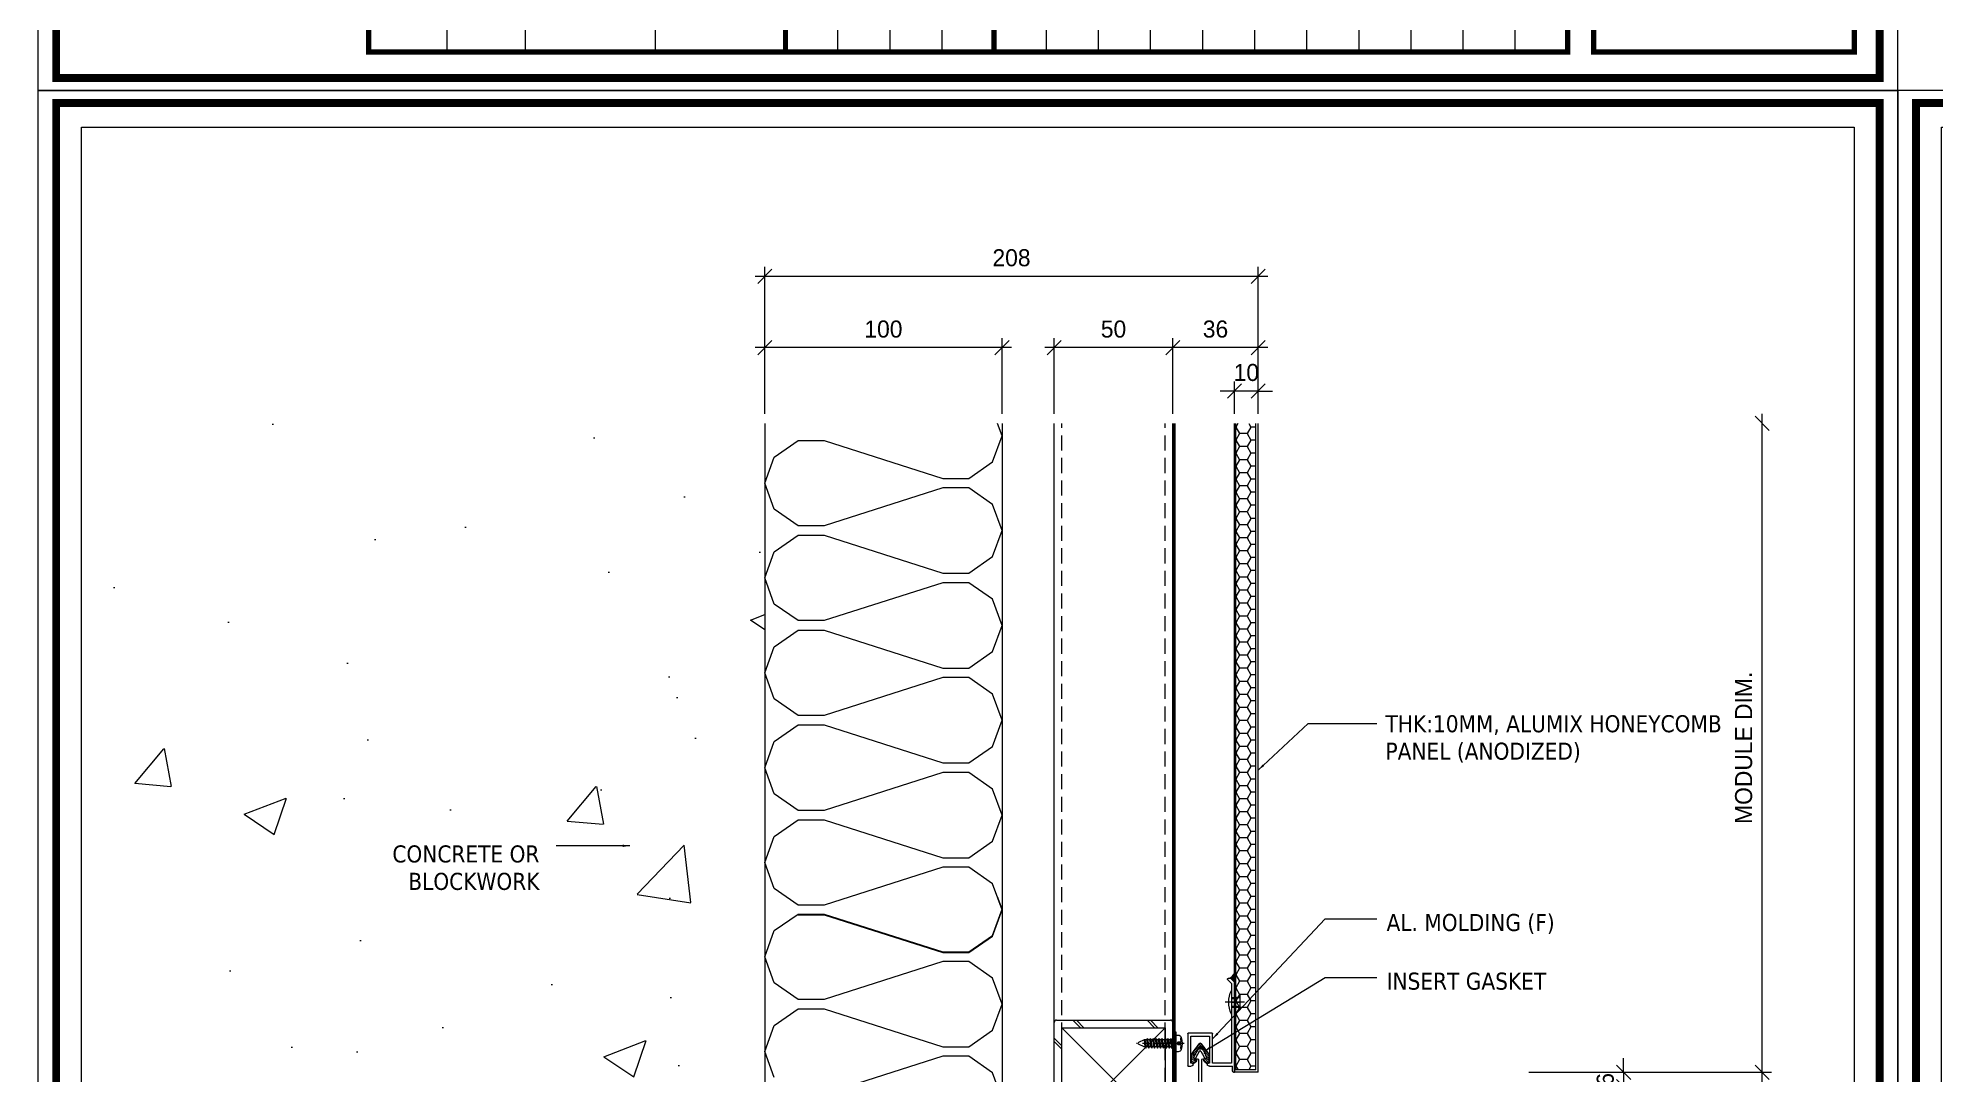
# Model space of a CAD drawing. Header units: millimetres. Extents: x 2352 to 12473, y 635 to 7997.
# Drawn here: x 2358 to 3158, y 3226 to 3663 of the extents above; entities that cross this region are included whole.
import ezdxf

# ---------------------------------------------------------------- set-up
doc = ezdxf.new("R2010")
doc.units = ezdxf.units.MM
doc.linetypes.add('CENTER', pattern=[2, 1.25, -0.25, 0.25, -0.25])
doc.linetypes.add('HIDDEN', pattern=[9.525, 6.35, -3.175])
doc.layers.get('Defpoints').update_dxf_attribs({"color": 187})
for name, color, linetype in [('4', 4, 'Continuous'), ('ACCY', 8, 'Continuous'), ('cen', 1, 'Continuous'), ('DIM', 7, 'Continuous'), ('fastener', 1, 'Continuous'), ('GASKET', 3, 'Continuous'), ('HATCH', 8, 'Continuous'), ('KD-ELE6', 8, 'Continuous'), ('nt', 34, 'Continuous'), ('OTHER', 8, 'Continuous'), ('PE', 9, 'Continuous'), ('REV01', 9, 'Continuous'), ('skin-mt', 7, 'Continuous'), ('ST_L PIPE', 2, 'Continuous'), ('SYM', 7, 'Continuous'), ('TE 07', 7, 'Continuous'), ('TEXT', 4, 'Continuous'), ('Welding', 1, 'Continuous'), ('x-sec$0$A-CON', 2, 'Continuous'), ('x-sec$0$INS', 251, 'Continuous'), ('몰드', 2, 'Continuous')]:
    doc.layers.add(name, color=color, linetype=linetype)
doc.styles.add('Expo M', font='Expo M.ttf')
doc.styles.add('HGTXT', font='romans.shx', dxfattribs={"bigfont": 'whgtxt.shx'})
doc.styles.get("Standard").update_dxf_attribs({"font": 'arial.ttf'})
doc.styles.add('알루이엔씨', font='Expo M.ttf')
doc.dimstyles.new('DS2', dxfattribs={"dimscale": 2, "dimtxt": 1.8, "dimasz": 1.5, "dimexe": 1, "dimexo": 1, "dimgap": 0.5, "dimtad": 1, "dimtoh": 1, "dimdec": 1, "dimzin": 1, "dimdsep": 46, "dimtxsty": 'Expo M', "dimcen": 2, "dimadec": 1, "dimazin": 0, "dimtfac": 1, "dimtdec": 4, "dimtix": 1, "dimtmove": 1, "dimatfit": 3, "dimfxl": 1, "dimtolj": 1, "dimtzin": 1, "dimarcsym": 0})
doc.dimstyles.new('알루이엔씨4', dxfattribs={"dimscale": 4, "dimtxt": 1.8, "dimasz": 1.5, "dimexe": 1, "dimexo": 1, "dimgap": 1, "dimtad": 1, "dimdec": 1, "dimdsep": 46, "dimtxsty": '알루이엔씨', "dimblk": 'OBLIQUE', "dimcen": 2, "dimdle": 1, "dimclrd": 7, "dimclre": 7, "dimclrt": 3, "dimadec": 1, "dimazin": 0, "dimtfac": 1, "dimtdec": 1, "dimtix": 1, "dimtmove": 2, "dimatfit": 3, "dimfxl": 1, "dimtvp": 1, "dimtolj": 1, "dimtzin": 0, "dimarcsym": 0})

# ---------------------------------------------------------------- blocks, each defined once
blk = doc.blocks.new('AL-TEMPLATE')
at = {"color": 9}
for p, q in [((2716.82, 1392.97), (2800.02, 1392.97)), ((2716.82, 1376.33), (2800.02, 1376.33)), ((2716.82, 1359.69), (2800.02, 1359.69)), ((2716.82, 1343.05), (2800.02, 1343.05)), ((2716.82, 1326.41), (2800.02, 1326.41)), ((2716.82, 1309.77), (2800.02, 1309.77)), ((2716.82, 1293.13), (2800.02, 1293.13)), ((2716.82, 1276.49), (2800.02, 1276.49)), ((2716.82, 1259.85), (2800.02, 1259.85)), ((2716.82, 1243.21), (2800.02, 1243.21)), ((2716.82, 1209.93), (2800.02, 1209.93)), ((2716.82, 1193.29), (2800.02, 1193.29)), ((2716.82, 1176.65), (2800.02, 1176.65)), ((2716.82, 1118.41), (2800.02, 1118.41)), ((2716.82, 1076.81), (2800.02, 1076.81)), ((2716.82, 1051.85), (2800.02, 1051.85))]:
    blk.add_line(p, q, dxfattribs=at)
for points, const_width in [([(1976.34, 1509.45), (2808.34, 1509.45), (2808.34, 927.05), (1976.34, 927.05)], 2.5), ([(2716.82, 1501.32), (2800.02, 1501.32), (2800.02, 1418.12), (2716.82, 1418.12)], 1.66), ([(2716.82, 1409.8), (2800.02, 1409.8), (2800.02, 1026.89), (2716.82, 1026.89)], 1.66)]:
    blk.add_lwpolyline(points, close=True, dxfattribs=dict(at, const_width=const_width))
at = {"color": 9, "const_width": 1.66}
for points in [[(2716.82, 1226.57), (2800.02, 1226.57)], [(2716.82, 1160.01), (2800.02, 1160.01)]]:
    blk.add_lwpolyline(points, dxfattribs=at)
at = {"layer": 'nt', "color": 254, "linetype": 'Continuous', "ltscale": 2}
blk.add_lwpolyline([(1972.34, 1515.25), (1972.34, 921.25), (2812.34, 921.25), (2812.34, 1515.25)], close=True, dxfattribs=at)
at = {"layer": 'TE 07'}
blk.add_lwpolyline([(1984.07, 1501.32), (2709.08, 1501.32), (2709.08, 935.18), (1984.07, 935.18)], close=True, dxfattribs=at)
at = {"color": 150, "insert": (2721.06, 1496.93), "char_height": 3.6698, "attachment_point": 1, "style": 'HGTXT'}
blk.add_mtext('{\\fExpo M|b0|i0|c129|p18;엔스페이스 (주)}', dxfattribs=at)
at = {"color": 7, "insert": (2720.94, 1489.17), "char_height": 2.3487, "attachment_point": 1, "style": 'HGTXT'}
blk.add_mtext('서울시 강남구 논현로 161길11 엔빌딩 4F\\PTEL 02 575-2077  FAX 02 575-2071', dxfattribs=at)
at = {"color": 9, "attachment_point": 1}
for s, insert, char_height, width in [('NOTE', (2720.76, 1404.73), 2.556, 438.9676), ('DESIGNED BYNOTE', (2719.01, 1224.39), 2.5559, 438.9676), ('DRAWN BYNOTE', (2719.56, 1209.04), 2.5559, 438.9676), ('CHECKED BYNOTE', (2719.56, 1192.25), 2.5559, 438.9676), ('APPROVED BYNOTE', (2720.1, 1175.04), 2.5559, 438.9676), ('DRAWING TITLE', (2720.1, 1158.4), 2.5559, 438.9675), ('SCALE', (2720.1, 1116.8), 2.556, 438.9675), ('{\\fﾱﾼﾸﾲ|b0|i0|c129|p49;DATE}', (2720.1, 1075.2), 2.5559, 438.9675), ('SHEET NO.', (2720.1, 1050.24), 2.556, 438.9675)]:
    blk.add_mtext(s, dxfattribs=dict(at, insert=insert, char_height=char_height, width=width))
blk = doc.blocks.new('_Oblique')
at = {"color": 0, "linetype": 'ByBlock', "lineweight": -2}
blk.add_line((-0.5, -0.5), (0.5, 0.5), dxfattribs=at)
blk = doc.blocks.new('*D163')
at = {"layer": 'Defpoints', "color": 0, "transparency": 16777216}
for p in [(2664.56, 3532.52), (2664.56, 3500.56), (2764.56, 3500.56)]:
    blk.add_point(p, dxfattribs=at)
at = {"layer": 'DIM', "color": 7, "lineweight": -2, "transparency": 16777216}
for p, q in [((2664.56, 3504.56), (2664.56, 3536.52)), ((2764.56, 3504.56), (2764.56, 3536.52)), ((2768.56, 3532.52), (2660.56, 3532.52))]:
    blk.add_line(p, q, dxfattribs=at)
at = {"layer": 'DIM', "color": 7, "lineweight": -2, "transparency": 16777216, "xscale": 6, "yscale": 6, "zscale": 6, "rotation": 180}
blk.add_blockref('_Oblique', (2664.56, 3532.52), dxfattribs=at)
at = {"layer": 'DIM', "color": 7, "lineweight": -2, "transparency": 16777216, "xscale": 6, "yscale": 6, "zscale": 6}
blk.add_blockref('_Oblique', (2764.56, 3532.52), dxfattribs=at)
at = {"layer": 'DIM', "color": 3, "transparency": 16777216, "insert": (2714.56, 3540.3), "char_height": 7.2, "attachment_point": 5, "style": '알루이엔씨'}
blk.add_mtext('\\A1;100', dxfattribs=at)
blk = doc.blocks.new('*D164')
at = {"layer": 'Defpoints', "color": 0, "transparency": 16777216}
for p in [(2836.56, 3532.52), (2836.56, 3500.56), (2872.56, 3500.56)]:
    blk.add_point(p, dxfattribs=at)
at = {"layer": 'DIM', "color": 7, "lineweight": -2, "transparency": 16777216}
for p, q in [((2836.56, 3504.56), (2836.56, 3536.52)), ((2872.56, 3504.56), (2872.56, 3536.52)), ((2876.56, 3532.52), (2832.56, 3532.52))]:
    blk.add_line(p, q, dxfattribs=at)
at = {"layer": 'DIM', "color": 7, "lineweight": -2, "transparency": 16777216, "xscale": 6, "yscale": 6, "zscale": 6, "rotation": 180}
blk.add_blockref('_Oblique', (2836.56, 3532.52), dxfattribs=at)
at = {"layer": 'DIM', "color": 7, "lineweight": -2, "transparency": 16777216, "xscale": 6, "yscale": 6, "zscale": 6}
blk.add_blockref('_Oblique', (2872.56, 3532.52), dxfattribs=at)
at = {"layer": 'DIM', "color": 3, "transparency": 16777216, "insert": (2854.56, 3540.3), "char_height": 7.2, "attachment_point": 5, "style": '알루이엔씨'}
blk.add_mtext('\\A1;36', dxfattribs=at)
blk = doc.blocks.new('*D165')
at = {"layer": 'Defpoints', "color": 0, "transparency": 16777216}
for p in [(2862.56, 3514.21), (2862.56, 3500.56), (2872.56, 3500.56)]:
    blk.add_point(p, dxfattribs=at)
at = {"layer": 'DIM', "color": 7, "lineweight": -2, "transparency": 16777216}
for p, q in [((2862.56, 3514.21), (2856.56, 3514.21)), ((2862.56, 3504.56), (2862.56, 3518.21)), ((2872.56, 3514.21), (2862.56, 3514.21)), ((2872.56, 3504.56), (2872.56, 3518.21)), ((2872.56, 3514.21), (2878.56, 3514.21))]:
    blk.add_line(p, q, dxfattribs=at)
at = {"layer": 'DIM', "color": 7, "lineweight": -2, "transparency": 16777216, "xscale": 6, "yscale": 6, "zscale": 6}
blk.add_blockref('_Oblique', (2862.56, 3514.21), dxfattribs=at)
at = {"layer": 'DIM', "color": 7, "lineweight": -2, "transparency": 16777216, "xscale": 6, "yscale": 6, "zscale": 6, "rotation": 180}
blk.add_blockref('_Oblique', (2872.56, 3514.21), dxfattribs=at)
at = {"layer": 'DIM', "color": 3, "transparency": 16777216, "insert": (2867.56, 3521.99), "char_height": 7.2, "attachment_point": 5, "style": '알루이엔씨'}
blk.add_mtext('\\A1;10', dxfattribs=at)
blk = doc.blocks.new('*D166')
at = {"layer": 'Defpoints', "color": 0, "transparency": 16777216}
for p in [(2872.56, 3562.58), (2664.56, 3500.56), (2872.56, 3500.56)]:
    blk.add_point(p, dxfattribs=at)
at = {"layer": 'DIM', "color": 7, "lineweight": -2, "transparency": 16777216}
for p, q in [((2660.56, 3562.58), (2876.56, 3562.58)), ((2664.56, 3504.56), (2664.56, 3566.58)), ((2872.56, 3504.56), (2872.56, 3566.58))]:
    blk.add_line(p, q, dxfattribs=at)
at = {"layer": 'DIM', "color": 7, "lineweight": -2, "transparency": 16777216, "xscale": 6, "yscale": 6, "zscale": 6, "rotation": 180}
blk.add_blockref('_Oblique', (2664.56, 3562.58), dxfattribs=at)
at = {"layer": 'DIM', "color": 7, "lineweight": -2, "transparency": 16777216, "xscale": 6, "yscale": 6, "zscale": 6}
blk.add_blockref('_Oblique', (2872.56, 3562.58), dxfattribs=at)
at = {"layer": 'DIM', "color": 3, "transparency": 16777216, "insert": (2768.56, 3570.37), "char_height": 7.2, "attachment_point": 5, "style": '알루이엔씨'}
blk.add_mtext('\\A1;208', dxfattribs=at)
blk = doc.blocks.new('*D167')
at = {"layer": 'Defpoints', "color": 0, "transparency": 16777216}
for p in [(2786.56, 3532.52), (2786.56, 3500.56), (2836.56, 3500.56)]:
    blk.add_point(p, dxfattribs=at)
at = {"layer": 'DIM', "color": 7, "lineweight": -2, "transparency": 16777216}
for p, q in [((2786.56, 3504.56), (2786.56, 3536.52)), ((2836.56, 3504.56), (2836.56, 3536.52)), ((2840.56, 3532.52), (2782.56, 3532.52))]:
    blk.add_line(p, q, dxfattribs=at)
at = {"layer": 'DIM', "color": 7, "lineweight": -2, "transparency": 16777216, "xscale": 6, "yscale": 6, "zscale": 6, "rotation": 180}
blk.add_blockref('_Oblique', (2786.56, 3532.52), dxfattribs=at)
at = {"layer": 'DIM', "color": 7, "lineweight": -2, "transparency": 16777216, "xscale": 6, "yscale": 6, "zscale": 6}
blk.add_blockref('_Oblique', (2836.56, 3532.52), dxfattribs=at)
at = {"layer": 'DIM', "color": 3, "transparency": 16777216, "insert": (2811.56, 3540.3), "char_height": 7.2, "attachment_point": 5, "style": '알루이엔씨'}
blk.add_mtext('\\A1;50', dxfattribs=at)
blk = doc.blocks.new('*D169')
at = {"layer": 'Defpoints', "color": 0, "transparency": 16777216}
for p in [(3046.58, 3500.56), (3085.01, 3500.56), (2982.59, 3226.95)]:
    blk.add_point(p, dxfattribs=at)
at = {"layer": 'DIM', "color": 7, "lineweight": -2, "transparency": 16777216}
for p, q in [((3085.01, 3222.95), (3085.01, 3504.56)), ((2986.59, 3226.95), (3089.01, 3226.95))]:
    blk.add_line(p, q, dxfattribs=at)
at = {"layer": 'DIM', "color": 7, "lineweight": -2, "transparency": 16777216, "xscale": 6, "yscale": 6, "zscale": 6}
for p, rotation in [((3085.01, 3500.56), 90), ((3085.01, 3226.95), 270)]:
    blk.add_blockref('_Oblique', p, dxfattribs=dict(at, rotation=rotation))
at = {"layer": 'DIM', "color": 3, "transparency": 16777216, "insert": (3077.23, 3363.75), "char_height": 7.2, "attachment_point": 5, "rotation": 90, "style": '알루이엔씨'}
blk.add_mtext('\\A1;MODULE DIM.', dxfattribs=at)
blk = doc.blocks.new('*D170')
at = {"layer": 'Defpoints', "color": 0, "transparency": 16777216}
for p in [(2982.59, 3226.95), (2982.59, 3220.95), (3026.58, 3220.95)]:
    blk.add_point(p, dxfattribs=at)
at = {"layer": 'DIM', "color": 7, "lineweight": -2, "transparency": 16777216}
for p, q in [((3026.58, 3226.95), (3026.58, 3232.95)), ((2986.59, 3226.95), (3030.58, 3226.95)), ((3026.58, 3226.95), (3026.58, 3220.95)), ((2986.59, 3220.95), (3030.58, 3220.95)), ((3026.58, 3220.95), (3026.58, 3214.95))]:
    blk.add_line(p, q, dxfattribs=at)
at = {"layer": 'DIM', "color": 7, "lineweight": -2, "transparency": 16777216, "xscale": 6, "yscale": 6, "zscale": 6}
for p, rotation in [((3026.58, 3226.95), 270), ((3026.58, 3220.95), 90)]:
    blk.add_blockref('_Oblique', p, dxfattribs=dict(at, rotation=rotation))
at = {"layer": 'DIM', "color": 3, "transparency": 16777216, "insert": (3018.89, 3223.95), "char_height": 7.2, "attachment_point": 5, "rotation": 90, "style": '알루이엔씨'}
blk.add_mtext('\\A1;6', dxfattribs=at)
blk = doc.blocks.new('POP-LIVET')
at = {"layer": 'cen', "ltscale": 0.1}
blk.add_line((0, -5.47), (0, 2.61), dxfattribs=at)
at = {"layer": 'OTHER'}
for p, q in [((-5, 0), (5, 0)), ((-2, 0), (-2, -2.3)), ((-1.6, 0), (-1.6, -2.3)), ((0, 0), (0, -3.3)), ((1.6, 0), (1.6, -2.3)), ((2, 0), (2, -2.3)), ((-3, -3.6), (3, -3.6))]:
    blk.add_line(p, q, dxfattribs=at)
for centre, radius, start, end in [((0, -10.83), 11.93, 65.21318, 114.78682), ((-3.68, -2.04), 1.7, 293.51455, 351.34827), ((-3.28, -2.04), 1.7, 293.51455, 351.34827), ((3.28, -2.04), 1.7, 188.65173, 246.48545), ((3.68, -2.04), 1.7, 188.65173, 246.48545)]:
    blk.add_arc(centre, radius, start, end, dxfattribs=at)
blk = doc.blocks.new('F2-A')
at = {"layer": '몰드', "color": 7}
for p, q in [((-25.56, 25.75), (-25.56, 24.95)), ((1.06, 26), (-25.31, 26)), ((-25.31, 24.7), (-20.96, 24.7)), ((-20.96, 24.7), (-20.66, 25)), ((-20.66, 25), (-20.36, 24.7)), ((-20.36, 24.7), (0, 24.7)), ((0, 24.7), (0, 15.05)), ((1.3, 1.3), (1.3, 25.8)), ((0, 13.85), (0, 0.8)), ((-2.5, 0.4), (-2.5, 0)), ((-2.5, 0), (22.8, 0)), ((-2.1, 0.8), (0, 0.8)), ((14, 1.3), (1.3, 1.3)), ((14.3, 1), (14, 1.3)), ((14.6, 1.3), (14.3, 1)), ((22.26, 1.3), (14.6, 1.3)), ((23.88, 2.91), (22.26, 1.3)), ((22.8, 0), (24.24, 1.44)), ((24.24, 2.83), (24.16, 2.91)), ((24.3, 1.58), (24.3, 2.69))]:
    blk.add_line(p, q, dxfattribs=at)
blk.add_lwpolyline([(0, 15.05), (-13.92, 15.05), (-14.12, 16.13, 0.547574), (-14.59, 16.32), (-17.34, 14.69, 0.517274), (-17.34, 14.21), (-14.59, 12.58, 0.547574), (-14.12, 12.77), (-13.92, 13.85), (0, 13.85)], format="xyb", dxfattribs=at)
for centre, radius, start, end in [((-25.31, 25.75), 0.25, 90, 180), ((-25.31, 24.95), 0.25, 180, 270), ((1.06, 25.75), 0.25, 11.53696, 90), ((-2.1, 0.4), 0.4, 90, 180), ((24.02, 2.77), 0.2, 45, 135), ((24.1, 2.69), 0.2, 0, 45), ((24.1, 1.58), 0.2, 315, 360)]:
    blk.add_arc(centre, radius, start, end, dxfattribs=at)
blk = doc.blocks.new('F1-A')
at = {"layer": '몰드', "color": 7}
for p, q in [((-14, 9.4), (-14, 19.5)), ((-13.8, 19.7), (-0.2, 19.7)), ((-1.3, 18.4), (-12.7, 18.4)), ((-12.7, 18.4), (-12.7, 10.5)), ((-1.3, 17.36), (-1.3, 18.4)), ((-0.64, 17.36), (-1.3, 17.36)), ((-0.02, 18.36), (-0.46, 17.48)), ((0, 19.5), (0, 18.45)), ((-1.3, 9.2), (-13.8, 9.2)), ((-12.7, 10.5), (-1.3, 10.5)), ((-1.3, 11.54), (-0.64, 11.54)), ((-1.3, 10.5), (-1.3, 11.54)), ((-1.3, 1.3), (-1.3, 9.2)), ((-0.46, 11.42), (-0.02, 10.54)), ((0, 10.45), (0, 0.8)), ((-37, 1.58), (-37, 2.69)), ((-36.94, 2.83), (-36.86, 2.91)), ((-35.5, 0), (-36.94, 1.44)), ((-36.58, 2.91), (-34.96, 1.3)), ((2.5, 0), (-35.5, 0)), ((-34.96, 1.3), (-27.3, 1.3)), ((-27.3, 1.3), (-27, 1)), ((-27, 1), (-26.7, 1.3)), ((-26.7, 1.3), (-1.3, 1.3)), ((2.1, 0.8), (0, 0.8)), ((2.5, 0.4), (2.5, 0))]:
    blk.add_line(p, q, dxfattribs=at)
for centre, radius, start, end in [((-13.8, 19.5), 0.2, 90, 180), ((-0.64, 17.56), 0.2, 270, 333.70886), ((-0.2, 19.5), 0.2, 0, 90), ((-0.2, 18.45), 0.2, 333.70886, 360), ((-13.8, 9.4), 0.2, 180, 270), ((-0.64, 11.34), 0.2, 26.29114, 90), ((-0.2, 10.45), 0.2, 0, 26.29114), ((-36.8, 2.69), 0.2, 135, 180), ((-36.8, 1.58), 0.2, 180, 225), ((-36.72, 2.77), 0.2, 45, 135), ((2.1, 0.4), 0.4, 360, 90)]:
    blk.add_arc(centre, radius, start, end, dxfattribs=at)
blk = doc.blocks.new('A$C64E5457E')
at = {"layer": 'ACCY', "color": 1, "linetype": 'Continuous'}
for p, q in [((0, 17.78), (0, 16.79)), ((0, 16.79), (7, 16.79)), ((2, 16.79), (2, 15.52)), ((3.43, 16.14), (5, 15.64)), ((3.43, 16.14), (5.44, 15.81)), ((3.45, 16.24), (5, 16.14)), ((3.45, 16.24), (5.5, 15.91)), ((5, 16.79), (5, 16.14)), ((5.48, 15.94), (5, 16.14)), ((7, 16.79), (7, 17.78)), ((1.51, 15.32), (2, 15.52)), ((1.51, 15.32), (5.5, 14.66)), ((1.51, 14.08), (2, 14.28)), ((1.51, 14.08), (5.5, 13.43)), ((1.51, 12.85), (2, 13.05)), ((1.51, 12.85), (5.5, 12.2)), ((1.51, 11.62), (2, 11.82)), ((1.51, 11.62), (5.5, 10.96)), ((1.51, 10.38), (2, 10.58)), ((1.51, 10.38), (5.5, 9.73)), ((1.51, 9.15), (2, 9.35)), ((1.51, 9.15), (5.5, 8.5)), ((1.51, 7.92), (2, 8.12)), ((1.52, 15.21), (2, 15.02)), ((1.52, 15.21), (5.44, 14.57)), ((1.52, 13.98), (2, 13.78)), ((1.52, 13.98), (5.44, 13.33)), ((1.52, 12.74), (2, 12.55)), ((1.52, 12.74), (5.44, 12.1)), ((1.52, 11.51), (5.44, 10.87)), ((1.52, 11.51), (2, 11.32)), ((1.52, 10.28), (2, 10.08)), ((1.52, 10.28), (5.44, 9.63)), ((1.52, 9.05), (2, 8.85)), ((1.52, 9.05), (5.44, 8.4)), ((2, 15.52), (5, 14.89)), ((2, 15.02), (2, 14.28)), ((2, 15.02), (5, 14.4)), ((2, 14.28), (5, 13.66)), ((2, 13.78), (2, 13.05)), ((2, 13.78), (5, 13.16)), ((2, 13.05), (5, 12.43)), ((2, 12.55), (2, 11.82)), ((2, 12.55), (5, 11.93)), ((2, 11.82), (5, 11.2)), ((2, 11.32), (2, 10.58)), ((2, 11.32), (5, 10.7)), ((2, 10.58), (5, 9.96)), ((2, 10.08), (2, 9.35)), ((2, 10.08), (5, 9.46)), ((2, 9.35), (5, 8.73)), ((2, 8.85), (2, 8.12)), ((2, 8.85), (5, 8.23)), ((2, 8.12), (5, 7.5)), ((5.49, 15.84), (5, 15.64)), ((5, 15.64), (5, 14.89)), ((5.48, 14.7), (5, 14.89)), ((5.49, 14.59), (5, 14.4)), ((5, 14.4), (5, 13.66)), ((5.48, 13.47), (5, 13.66)), ((5.49, 13.36), (5, 13.16)), ((5, 13.16), (5, 12.43)), ((5.48, 12.23), (5, 12.43)), ((5.49, 12.13), (5, 11.93)), ((5, 11.93), (5, 11.2)), ((5.48, 11), (5, 11.2)), ((5.49, 10.9), (5, 10.7)), ((5, 10.7), (5, 9.96)), ((5.48, 9.77), (5, 9.96)), ((5.49, 9.66), (5, 9.46)), ((5, 9.46), (5, 8.73)), ((5.48, 8.54), (5, 8.73)), ((5.49, 8.43), (5, 8.23)), ((5, 8.23), (5, 7.5)), ((1.51, 7.92), (5.5, 7.26)), ((1.51, 6.69), (2, 6.89)), ((1.51, 6.69), (5.5, 6.03)), ((1.51, 5.45), (2, 5.65)), ((1.51, 5.45), (5.5, 4.8)), ((1.51, 4.22), (2, 4.42)), ((1.51, 4.22), (5, 3.61)), ((1.52, 7.81), (2, 7.62)), ((1.52, 7.81), (5.44, 7.17)), ((1.52, 6.58), (2, 6.39)), ((1.52, 6.58), (5.44, 5.94)), ((1.52, 5.35), (2, 5.15)), ((1.52, 5.35), (5.44, 4.7)), ((1.52, 4.11), (2, 3.92)), ((1.52, 4.11), (4.75, 3.61)), ((2, 7.62), (2, 6.89)), ((2, 7.62), (5, 7)), ((2, 6.89), (5, 6.26)), ((2, 6.39), (2, 5.65)), ((2, 6.39), (5, 5.76)), ((2, 5.65), (5, 5.03)), ((2, 5.15), (2, 4.42)), ((2, 5.15), (5, 4.53)), ((2, 4.42), (5, 3.8)), ((2, 3.92), (2, 3.36)), ((2, 3.92), (3.46, 3.61)), ((2, 3.36), (3.12, 0.99)), ((5, 3.61), (3.46, 3.61)), ((5, 3.36), (3.88, 0.99)), ((5.48, 7.3), (5, 7.5)), ((5.49, 7.2), (5, 7)), ((5, 7), (5, 6.26)), ((5.48, 6.07), (5, 6.26)), ((5.49, 5.96), (5, 5.76)), ((5, 5.76), (5, 5.03)), ((5.48, 4.84), (5, 5.03)), ((5.49, 4.73), (5, 4.53)), ((5, 4.53), (5, 3.36))]:
    blk.add_line(p, q, dxfattribs=at)
at = {"layer": 'ACCY', "color": 1, "linetype": 'CENTER', "ltscale": 10}
blk.add_line((3.5, 20.21), (3.5, 0), dxfattribs=at)
at = {"layer": 'ACCY', "color": 1, "linetype": 'Continuous'}
blk.add_lwpolyline([(6.05, 19.04), (5.82, 18.84), (5.57, 18.74), (5.3, 18.72), (5.03, 18.76), (4.76, 18.82), (4.52, 18.89), (4.31, 18.94), (4.16, 18.94), (4.06, 18.88), (4.01, 18.76), (3.99, 18.6), (3.99, 18.41), (4.01, 18.21), (4.02, 18), (4.01, 17.81), (3.97, 17.63), (3.89, 17.5), (3.78, 17.4), (3.65, 17.35), (3.5, 17.33), (3.35, 17.35), (3.22, 17.4), (3.11, 17.5), (3.03, 17.63), (2.99, 17.81), (2.98, 18), (2.99, 18.21), (3.01, 18.41), (3.01, 18.6), (2.99, 18.76), (2.94, 18.88), (2.84, 18.94), (2.69, 18.94), (2.48, 18.89), (2.24, 18.82), (1.97, 18.76), (1.7, 18.72), (1.43, 18.74), (1.18, 18.84), (0.95, 19.04)], dxfattribs=at)
for centre, radius, start, end in [((1.3, 17.78), 1.3, 105.58862, 179.97665), ((3.5, 10.03), 9.36, 74.20502, 105.79498), ((3.47, 16.18), 0.0602, 110.68507, 229.27288), ((5.7, 17.78), 1.3, 0.02335, 74.41138), ((1.59, 15.27), 0.0925, 150.07535, 220.13388), ((1.59, 14.04), 0.0925, 150.07535, 220.13388), ((1.59, 12.8), 0.0925, 150.07535, 220.13388), ((1.59, 11.57), 0.0925, 150.07535, 220.13388), ((1.59, 10.34), 0.0925, 150.07535, 220.13388), ((1.59, 9.11), 0.0925, 150.07535, 220.13388), ((5.41, 15.88), 0.0925, 330.07535, 40.13388), ((5.41, 14.64), 0.0925, 330.07535, 40.13388), ((5.41, 13.41), 0.0925, 330.07535, 40.13388), ((5.41, 12.17), 0.0925, 330.07535, 40.13388), ((5.41, 10.94), 0.0925, 330.07535, 40.13388), ((5.41, 9.71), 0.0925, 330.07535, 40.13388), ((5.41, 8.48), 0.0925, 330.07535, 40.13388), ((1.59, 7.87), 0.0925, 150.07535, 220.13388), ((1.59, 6.64), 0.0925, 150.07535, 220.13388), ((1.59, 5.41), 0.0925, 150.07535, 220.13388), ((1.59, 4.17), 0.0925, 150.07535, 220.13388), ((3.5, 1.25), 0.46, 215.16271, 324.83729), ((5.41, 7.24), 0.0925, 330.07535, 40.13388), ((5.41, 6.01), 0.0925, 330.07535, 40.13388), ((5.41, 4.78), 0.0925, 330.07535, 40.13388)]:
    blk.add_arc(centre, radius, start, end, dxfattribs=at)
blk = doc.blocks.new('A$C5B8479A7')
at = {"layer": 'HATCH'}
for p, q in [((-58.53, -29.69), (-14.93, 13.91)), ((-58.53, 13.91), (-14.93, -29.69))]:
    blk.add_line(p, q, dxfattribs=at)
at = {"layer": 'ST_L PIPE'}
for p, q in [((-61.73, -31.89), (-61.73, 16.11)), ((-60.73, 17.11), (-12.73, 17.11)), ((-11.73, 16.11), (-11.73, -31.89)), ((-12.73, -32.89), (-60.73, -32.89))]:
    blk.add_line(p, q, dxfattribs=at)
at = {"layer": 'ST_L PIPE', "color": 1}
for p, q in [((-52.21, 13.91), (-49.01, 17.11)), ((-50.79, 13.91), (-47.59, 17.11)), ((-24.01, 13.91), (-20.81, 17.11)), ((-22.59, 13.91), (-19.39, 17.11)), ((-61.73, 6), (-58.53, 9.2)), ((-61.73, 4.58), (-58.53, 7.78)), ((-61.73, -25.2), (-58.53, -22)), ((-61.73, -26.62), (-58.53, -23.42)), ((-52.21, -32.89), (-49.01, -29.69)), ((-50.79, -32.89), (-47.59, -29.69)), ((-24.01, -32.89), (-20.81, -29.69)), ((-22.59, -32.89), (-19.39, -29.69))]:
    blk.add_line(p, q, dxfattribs=at)
at = {"layer": 'ST_L PIPE'}
blk.add_lwpolyline([(-14.93, -29.69), (-58.53, -29.69), (-58.53, 13.91), (-14.93, 13.91)], close=True, dxfattribs=at)
for centre, start, end in [((-60.73, 16.11), 90, 180), ((-12.73, 16.11), 0, 90), ((-60.73, -31.89), 180, 270), ((-12.73, -31.89), 270, 0)]:
    blk.add_arc(centre, 1, start, end, dxfattribs=at)
at = {"layer": 'Welding'}
for p, q in [((-14.93, 6), (-11.73, 9.2)), ((-14.93, 4.58), (-11.73, 7.78)), ((-14.93, -25.2), (-11.73, -22)), ((-14.93, -26.62), (-11.73, -23.42))]:
    blk.add_line(p, q, dxfattribs=at)

msp = doc.modelspace()

# ---------------------------------------------------------------- hatches: boundary and pattern name
h = msp.add_hatch()
h.set_pattern_fill('ANSI37', color=5, scale=0.1, angle=-90)
h.set_pattern_definition([(315, (2607.7015, 16682.54992), (0.224506403, 0.224506403), []), (45, (2607.7015, 16682.54992), (-0.224506403, 0.224506403), [])])
h.paths.add_polyline_path([(2859.87, 3266.45), (2860.98, 3266.45, -0.198912), (2861.12, 3266.39), (2862.56, 3264.95), (2862.56, 3268.92, -0.302204)])
at = {"true_color": 0x636466}
h = msp.add_hatch(dxfattribs=at)
h.set_pattern_fill('ANSI31', color=251, scale=0.2, angle=-90)
h.set_pattern_definition([(315, (3211.08885, 17929.7298), (0.449012806, 0.449012806), [])])
edge = h.paths.add_edge_path()
edge.add_line((2845.56, 3232.55), (2845.56, 3233.07))
edge.add_arc((2846.56, 3233.07), 1, 159.75009, 179.99959, ccw=False)
edge.add_arc((2864.66, 3226.39), 20.29, 145.85695, 159.75009, ccw=False)
edge.add_arc((2848.11, 3237.61), 0.3, 35.29728, 144.70272, ccw=False)
edge.add_arc((2831.56, 3226.39), 20.29, 20.24991, 34.14305, ccw=False)
edge.add_arc((2849.66, 3233.07), 1, 0.00041, 20.24991, ccw=False)
edge.add_line((2850.66, 3233.07), (2850.66, 3232.55))
edge.add_line((2850.66, 3232.55), (2849.86, 3232.55))
edge.add_arc((2849.86, 3232.25), 0.3, 90, 180.00005)
edge.add_line((2849.56, 3232.25), (2849.56, 3231.88))
edge.add_arc((2849.86, 3231.88), 0.3, 180.00005, 239.25969)
edge.add_line((2849.71, 3231.62), (2850.81, 3230.79))
edge.add_arc((2850.97, 3231.05), 0.3, 239.25969, 270)
edge.add_line((2850.97, 3230.75), (2851.46, 3230.75))
edge.add_arc((2851.46, 3231.15), 0.4, 270, 360)
edge.add_line((2851.86, 3231.15), (2851.86, 3234.33))
edge.add_arc((2850.86, 3234.33), 1, 360, 394.45)
edge.add_arc((2910.64, 3281.21), 74.97, 214.81232, 218.15553, ccw=False)
edge.add_arc((2847.25, 3237.42), 2.09, 28.29434, 47.52733)
edge.add_arc((2848.11, 3238.25), 0.9, 52.73059, 127.26941)
edge.add_arc((2848.98, 3237.42), 2.09, 132.47267, 151.70566)
edge.add_arc((2785.58, 3281.21), 74.97, 321.84447, 325.18768, ccw=False)
edge.add_arc((2845.36, 3234.33), 1, 145.55, 180)
edge.add_line((2844.36, 3234.33), (2844.36, 3231.14))
edge.add_arc((2844.76, 3231.15), 0.4, 180.18667, 270)
edge.add_line((2844.76, 3230.75), (2845.26, 3230.75))
edge.add_arc((2845.26, 3231.05), 0.3, 270, 300.74034)
edge.add_line((2845.41, 3230.79), (2846.52, 3231.62))
edge.add_arc((2846.36, 3231.88), 0.3, 300.74034, 360.00005)
edge.add_line((2846.66, 3231.88), (2846.66, 3232.25))
edge.add_arc((2846.36, 3232.25), 0.3, 0.00005, 90)
edge.add_line((2846.36, 3232.55), (2845.56, 3232.55))
at = {"layer": 'KD-ELE6'}
h = msp.add_hatch(dxfattribs=at)
h.set_pattern_fill('HONEY', color=73, angle=180)
h.set_pattern_definition([(180, (1996.35, 4175.4175), (-4.7625, -2.74963), [3.175, -6.35]), (300, (1996.35, 4175.4175), (4.7624994, -2.749631), [3.175, -6.35]), (240, (1996.35, 4175.4175), (-6e-07, -5.499261), [-6.35, 3.175])])
h.paths.add_polyline_path([(2863.06, 3500.56), (2871.56, 3500.56), (2871.56, 3227.95), (2863.06, 3227.95)])
at = {"layer": 'SYM', "true_color": 0x636466}
h = msp.add_hatch(dxfattribs=at)
h.set_pattern_fill('AR-CONC', color=251)
h.set_pattern_definition([(50, (120450.8, 15389.28), (182.18467, -15.93909), [19.05, -209.55]), (355, (120450.8, 15389.28), (-35.24342, 191.05685), [15.24, -167.64058]), (100.45144, (120465.99, 15387.95), (146.94125, 175.11775), [16.19, -178.09024]), (46.1842, (120450.8, 15440.08), (271.07904, -42.04233), [28.575, -314.325]), (96.63556, (120473.4, 15436.57), (237.40413, 247.4261), [24.285, -267.1356]), (351.18415, (120450.8, 15440.08), (237.40413, 247.4261), [22.85997, -251.4597]), (21, (120476.2, 15427.38), (151.6144, -102.2652), [19.05, -209.55]), (326, (120476.2, 15427.38), (61.80203, 184.18797), [15.24, -167.64]), (71.45144, (120488.84, 15418.85), (213.41642, 81.92277), [16.19, -178.08994]), (37.5, (120450.803, 15389.276), (3.088603, 84.55504), [0, -165.608, 0, -170.18, 0, -168.275]), (7.5, (120450.8, 15389.28), (66.81966, 100.180575), [0, -97.028, 0, -161.798, 0, -64.135]), (327.5, (120394.16, 15389.276), (135.590595, -5.728744), [0, -63.5, 0, -198.12, 0, -262.89]), (317.5, (120368.76, 15389.28), (148.12918, 25.42649), [0, -82.55, 0, -131.572, 0, -186.69])])
h.paths.add_polyline_path([(2664.56, 3500.56), (2376.53, 3500.56), (2376.53, 2793.84), (2664.56, 2793.84)])

# ---------------------------------------------------------------- linework, layer by layer
msp.add_lwpolyline([(2859.87, 3266.45, 0.302204), (2862.56, 3268.92, -0.651307)], format="xyb")
at = {"layer": 'Defpoints'}
msp.add_line((2848.11, 3235.91), (2848.11, 3237.98), dxfattribs=at)
at = {"layer": 'fastener', "color": 240, "linetype": 'Continuous', "ltscale": 3, "true_color": 0xed1f24}
for p, q in [((2837.06, 2793.84), (2837.06, 3500.56)), ((2837.56, 2793.84), (2837.56, 3500.56))]:
    msp.add_line(p, q, dxfattribs=at)
at = {"layer": 'GASKET', "color": 11, "ltscale": 2, "true_color": 0xf27172}
msp.add_lwpolyline([(2845.56, 3232.55), (2845.56, 3233.07, -0.088586), (2845.62, 3233.41, -0.060695), (2847.87, 3237.78, -0.517274), (2848.36, 3237.78, -0.060695), (2850.6, 3233.41, -0.088586), (2850.66, 3233.07), (2850.66, 3232.55), (2849.86, 3232.55, 0.414214), (2849.56, 3232.25), (2849.56, 3231.88, 0.26449), (2849.71, 3231.62), (2850.81, 3230.79, 0.13494), (2850.97, 3230.75), (2851.46, 3230.75, 0.414214), (2851.86, 3231.15), (2851.86, 3234.33, 0.151459), (2851.69, 3234.89, -0.014589), (2849.09, 3238.41, 0.084117), (2848.66, 3238.96, 0.337212), (2847.57, 3238.96, 0.084117), (2847.14, 3238.41, -0.014589), (2844.54, 3234.89, 0.151459), (2844.36, 3234.33), (2844.36, 3231.14, 0.41326), (2844.76, 3230.75), (2845.26, 3230.75, 0.13494), (2845.41, 3230.79), (2846.52, 3231.62, 0.26449), (2846.66, 3231.88), (2846.66, 3232.25, 0.414213), (2846.36, 3232.55), (2845.56, 3232.55)], format="xyb", dxfattribs=at)
at = {"layer": 'PE', "color": 9}
for p, q in [((2862.56, 3500.56), (2862.56, 3226.95)), ((2862.56, 3226.95), (2862.56, 3500.56)), ((2863.06, 3227.95), (2863.06, 3500.56))]:
    msp.add_line(p, q, dxfattribs=at)
at = {"layer": 'PE', "color": 4}
for p, q in [((2871.56, 3227.95), (2871.56, 3500.56)), ((2872.56, 3226.95), (2872.56, 3500.56))]:
    msp.add_line(p, q, dxfattribs=at)
for points in [[(2871.56, 3227.95), (2862.56, 3227.95)], [(2872.56, 3226.95), (2862.56, 3226.95)]]:
    msp.add_lwpolyline(points, dxfattribs=at)
at = {"layer": 'ST_L PIPE', "color": 8, "linetype": 'HIDDEN', "true_color": 0x808080}
for p, q in [((2789.76, 2793.84), (2789.76, 3500.56)), ((2833.36, 2793.84), (2833.36, 3500.56))]:
    msp.add_line(p, q, dxfattribs=at)
at = {"layer": 'ST_L PIPE'}
msp.add_line((2836.56, 2793.84), (2836.56, 3500.56), dxfattribs=at)
at = {"layer": 'x-sec$0$A-CON', "linetype": 'Continuous'}
for p, q in [((2664.56, 3500.56), (2664.56, 2793.84)), ((2786.56, 2793.84), (2786.56, 3500.56))]:
    msp.add_line(p, q, dxfattribs=at)
at = {"layer": 'x-sec$0$INS'}
msp.add_line((2764.56, 3500.56), (2764.56, 2793.84), dxfattribs=at)
at = {"layer": 'x-sec$0$INS', "lineweight": -2}
for points in [[(2678.56, 3293.38), (2689.56, 3293.38), (2739.56, 3277.38), (2750.56, 3277.38), (2760.56, 3284.38), (2764.56, 3295.38), (2760.56, 3306.38), (2750.56, 3313.38), (2739.56, 3313.38), (2689.56, 3297.38), (2678.56, 3297.38), (2668.56, 3304.38), (2664.56, 3315.38), (2668.56, 3326.38), (2678.56, 3333.38), (2689.56, 3333.38), (2739.56, 3317.38), (2750.56, 3317.38), (2760.56, 3324.38), (2764.56, 3335.38), (2760.56, 3346.38), (2750.56, 3353.38), (2739.56, 3353.38), (2689.56, 3337.38), (2678.56, 3337.38), (2668.56, 3344.38), (2664.56, 3355.38), (2668.56, 3366.38), (2678.56, 3373.38), (2689.56, 3373.38), (2739.56, 3357.38), (2750.56, 3357.38), (2760.56, 3364.38), (2764.56, 3375.38), (2760.56, 3386.38), (2750.56, 3393.38), (2739.56, 3393.38), (2689.56, 3377.38), (2678.56, 3377.38), (2668.56, 3384.38), (2664.56, 3395.38), (2668.56, 3406.38), (2678.56, 3413.38), (2689.56, 3413.38), (2739.56, 3397.38), (2750.56, 3397.38), (2760.56, 3404.38), (2764.56, 3415.38), (2760.56, 3426.38), (2750.56, 3433.38), (2739.56, 3433.38), (2689.56, 3417.38), (2678.56, 3417.38), (2668.56, 3424.38), (2664.56, 3435.38), (2668.56, 3446.38), (2678.56, 3453.38), (2689.56, 3453.38), (2739.56, 3437.38), (2750.56, 3437.38), (2760.56, 3444.38), (2764.56, 3455.38), (2760.56, 3466.38), (2750.56, 3473.38), (2739.56, 3473.38), (2689.56, 3457.38), (2678.56, 3457.38), (2668.56, 3464.38), (2664.56, 3475.38), (2668.56, 3486.38), (2678.56, 3493.38), (2689.56, 3493.38), (2739.56, 3477.38), (2750.56, 3477.38), (2760.56, 3484.38), (2764.56, 3495.38), (2762.68, 3500.56)], [(2668.56, 3224.66), (2664.56, 3235.66), (2668.56, 3246.66), (2678.56, 3253.66), (2689.56, 3253.66), (2739.56, 3237.66), (2750.56, 3237.66), (2760.56, 3244.66), (2764.56, 3255.66), (2760.56, 3266.66), (2750.56, 3273.66), (2739.56, 3273.66), (2689.56, 3257.66), (2678.56, 3257.66), (2668.56, 3264.66), (2664.56, 3275.66), (2668.56, 3286.66), (2678.56, 3293.66), (2689.56, 3293.66), (2739.56, 3277.66), (2750.56, 3277.66), (2760.56, 3284.66), (2764.56, 3295.66), (2762.68, 3300.85)], [(2764.56, 3215.66), (2760.56, 3226.66), (2750.56, 3233.66), (2739.56, 3233.66), (2689.56, 3217.66)]]:
    msp.add_lwpolyline(points, dxfattribs=at)

# ---------------------------------------------------------------- block references
at = {"xscale": -1, "rotation": 90}
for name, p in [('F1-A', (2862.56, 3229.45)), ('POP-LIVET', (2861.26, 3256.45)), ('F2-A', (2862.56, 3218.45))]:
    msp.add_blockref(name, p, dxfattribs=at)
at = {"rotation": 90.00000000000001}
msp.add_blockref('A$C5B8479A7', (2803.68, 3260.67), dxfattribs=at)
at = {"layer": '4', "xscale": 1.32, "yscale": 1.32, "zscale": 1.32, "rotation": 270}
for p in [(1142.09, 7353.22), (1142.09, 6244.42), (1926.17, 6244.42)]:
    msp.add_blockref('AL-TEMPLATE', p, dxfattribs=at)
at = {"layer": 'skin-mt', "color": 6, "xscale": -1, "rotation": 270}
msp.add_blockref('A$C64E5457E', (2821.07, 3235.61), dxfattribs=at)

# ---------------------------------------------------------------- texts
at = {"layer": 'TEXT', "char_height": 7.2, "line_spacing_factor": 0.963855}
for s, insert, width, attachment_point in [('\\pxql;{\\fTahoma|b0|i0|c0|p34;THK:10MM, ALUMIX HONEYCOMB PANEL (ANODIZED)}', (3079.46, 3377.52), 153.244, 3), ('\\pxqr;{\\fTahoma|b0|i0|c129|p34;CONCRETE OR BLOCKWORK}', (2467.67, 3303.7), 101.8813, 7), ('\\pxql;{\\fTahoma|b0|i0|c129|p34;AL. MOLDING (F)}', (3015.71, 3293.7), 89.0477, 3), ('\\pxql;{\\fTahoma|b0|i0|c129|p34;INSERT GASKET}', (3015.71, 3268.97), 89.0477, 3)]:
    msp.add_mtext(s, dxfattribs=dict(at, insert=insert, width=width, attachment_point=attachment_point))

# ---------------------------------------------------------------- dimensions: what is measured, and where the dimension line sits
at = {"layer": 'DIM'}
for base, p1, p2, picture, middle in [((2872.56, 3562.58), (2664.56, 3500.56), (2872.56, 3500.56), '*D166', (2768.56, 3570.37)), ((2664.56, 3532.52), (2764.56, 3500.56), (2664.56, 3500.56), '*D163', (2714.56, 3540.3)), ((2786.56, 3532.52), (2836.56, 3500.56), (2786.56, 3500.56), '*D167', (2811.56, 3540.3)), ((2836.56, 3532.52), (2872.56, 3500.56), (2836.56, 3500.56), '*D164', (2854.56, 3540.3)), ((2862.56, 3514.21), (2872.56, 3500.56), (2862.56, 3500.56), '*D165', (2867.56, 3521.99))]:
    dim = msp.add_linear_dim(base=base, p1=p1, p2=p2, angle=180, dimstyle='알루이엔씨4', dxfattribs=at)
    dim.commit()
    dim.dimension.update_dxf_attribs({"geometry": picture, "text_midpoint": middle})
dim = msp.add_linear_dim(base=(3085.01, 3500.56), p1=(2982.59, 3226.95), p2=(3046.58, 3500.56), angle=90, text='MODULE DIM.', dimstyle='알루이엔씨4', override={"dimse2": 1}, dxfattribs=at)
dim.commit()
dim.dimension.update_dxf_attribs({"geometry": '*D169', "text_midpoint": (3077.23, 3363.75)})
dim = msp.add_linear_dim(base=(3026.58, 3220.95), p1=(2982.59, 3226.95), p2=(2982.59, 3220.95), angle=270, text='6', dimstyle='알루이엔씨4', dxfattribs=at)
dim.commit()
dim.dimension.update_dxf_attribs({"geometry": '*D170', "text_midpoint": (3018.89, 3223.95)})

# ---------------------------------------------------------------- leaders
at = {"layer": 'REV01'}
for points in [[(2872.56, 3354.34), (2893.6, 3374.06), (2922.59, 3374.06)], [(2607.67, 3322.44), (2598.35, 3322.44), (2576.55, 3322.44)], [(2853.36, 3241.03), (2900.79, 3291.67), (2922.59, 3291.67)], [(2849.61, 3235.67), (2900.79, 3266.94), (2922.59, 3266.94)]]:
    msp.add_leader(points, dimstyle='DS2', override={"dimgap": 0.5, "dimtad": 0}, dxfattribs=at)

doc.saveas('drawing.dxf')
